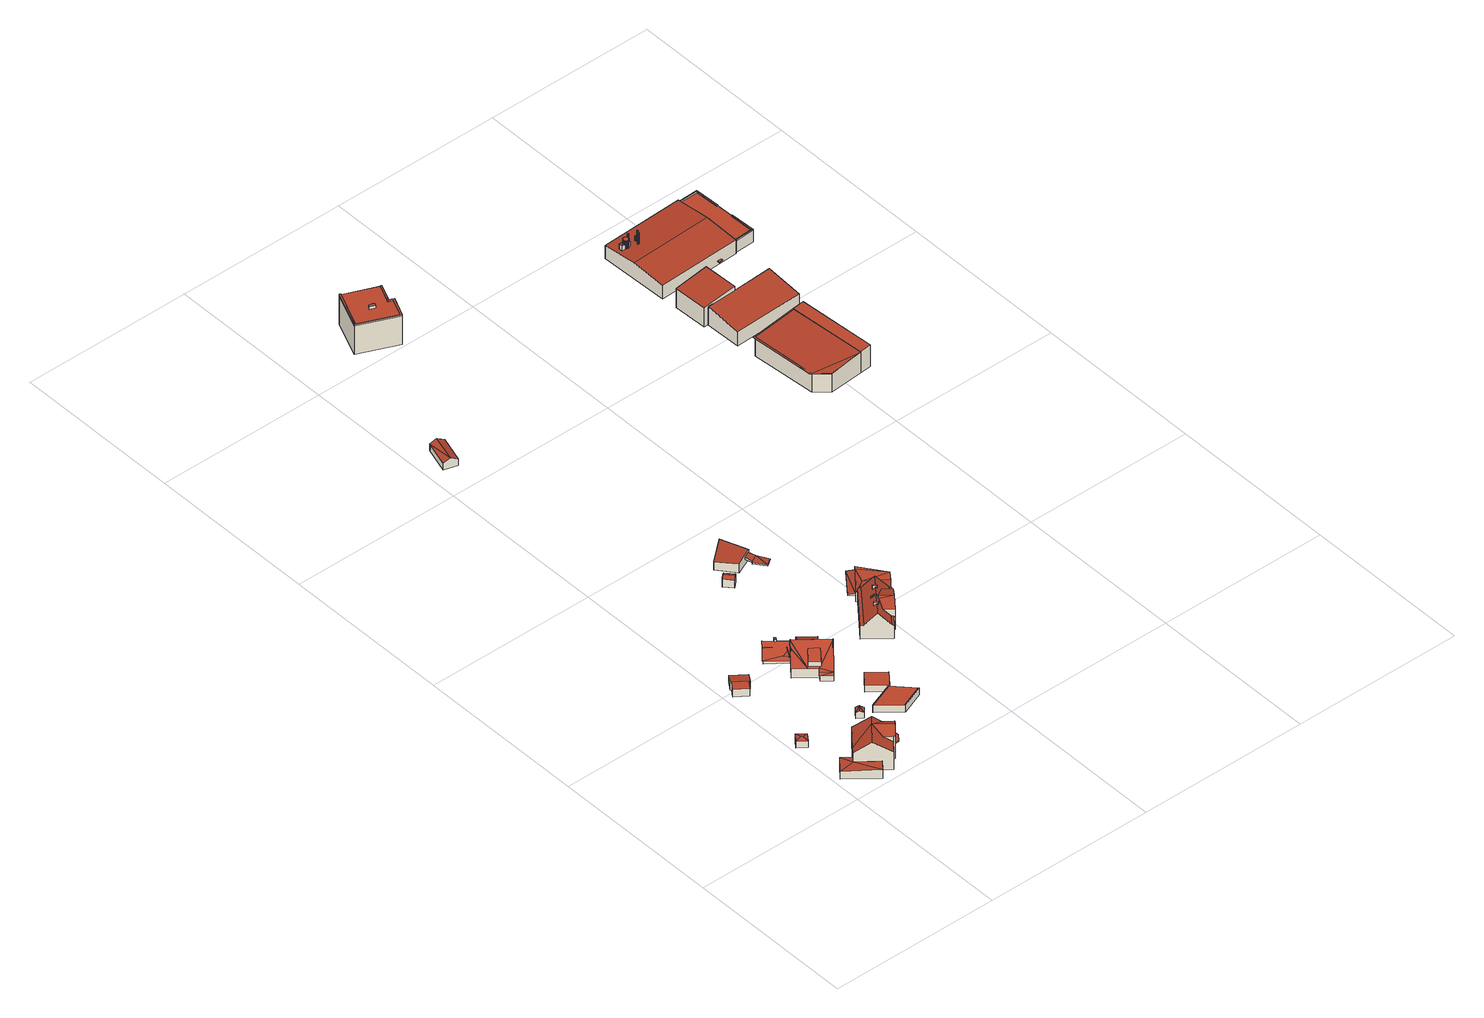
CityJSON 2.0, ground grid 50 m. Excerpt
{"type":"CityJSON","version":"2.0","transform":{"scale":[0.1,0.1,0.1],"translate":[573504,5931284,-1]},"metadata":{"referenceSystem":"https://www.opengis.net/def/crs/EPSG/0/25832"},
"CityObjects":{
"building1":{"type":"Building","attributes":{"Grundfläche 2D":"38.459727","Grundhöhe NN":"0.808"},"geometry":[{"type":"Solid","lod":"3","boundaries":[[[[0,1,2]],[[0,2,3]],[[0,3,4]],[[0,4,5]],[[6,7,2,1]],[[7,8,3,2]],[[8,9,4,3]],[[9,10,5,4]],[[10,11,0,5]],[[11,6,1,0]],[[11,10,9,8,7,6]]]],"semantics":{"surfaces":[{"type":"RoofSurface"},{"type":"WallSurface"},{"type":"GroundSurface"}],"values":[[0,0,0,0,1,1,1,1,1,1,2]]}}]},
"building2":{"type":"Building","attributes":{"Grundfläche 2D":"7.976949","Grundhöhe NN":"0.757"},"geometry":[{"type":"Solid","lod":"3","boundaries":[[[[12,13,14]],[[12,15,16,13]],[[15,12,14,17]],[[15,17,16]],[[18,19,14,13]],[[19,20,17,14]],[[20,21,16,17]],[[21,18,13,16]],[[21,20,19,18]]]],"semantics":{"surfaces":[{"type":"RoofSurface"},{"type":"WallSurface"},{"type":"GroundSurface"}],"values":[[0,0,0,0,1,1,1,1,2]]}}]},
"building3":{"type":"Building","attributes":{"Grundfläche 2D":"105.421500","Grundhöhe NN":"0.800"},"children":["building3-1"],"geometry":[{"type":"Solid","lod":"3","boundaries":[[[[22,23,24,25]],[[26,27,28,29]],[[26,30,31,32,27]],[[33,34,35,32,36,37]],[[34,38,39,35]],[[40,27,35,39]],[[41,42,28,27,40]],[[27,32,35]],[[43,44,45,46]],[[31,36,32]],[[30,26,29,11,47]],[[31,30,47,48]],[[36,31,48,49,37]],[[38,34,33,37,49,50]],[[23,22,46,45,51,52,42,41,40,39,38,50,53]],[[29,28,42,52,11]],[[24,23,53,54]],[[25,24,54,55]],[[25,43,46,22]],[[55,43,25]],[[44,43,55,56]],[[56,51,45,44]],[[11,52,51,56,55,54,53,50,49,48,47]]]],"semantics":{"surfaces":[{"type":"RoofSurface"},{"type":"WallSurface"},{"type":"GroundSurface"}],"values":[[0,0,0,0,0,0,0,0,0,1,1,1,1,1,1,1,1,1,1,1,1,1,2]]}}]},
"building3-1":{"type":"BuildingInstallation","parents":["building3"],"geometry":[{"type":"MultiSurface","lod":"3","boundaries":[[[57,58,59,60]],[[57,61,62,58]],[[59,58,62,63]],[[57,60,64,61]],[[60,59,63,64]],[[62,61,64,63]]],"semantics":{"surfaces":[{"type":"RoofSurface"},{"type":"WallSurface"},{"type":"OuterCeilingSurface"}],"values":[0,1,1,1,1,2]}}]},
"building4":{"type":"Building","attributes":{"Grundfläche 2D":"25.654044","Grundhöhe NN":"0.746"},"geometry":[{"type":"Solid","lod":"3","boundaries":[[[[65,66,67,68,69,70]],[[71,72,66,65]],[[70,69,73,74]],[[66,75,76,67,66,65,70,74,77,65]],[[68,67,76,78]],[[69,68,78,73]],[[71,65,77,79]],[[72,71,79,80]],[[66,72,80,75]],[[75,80,79,77,74,73,78,76]]]],"semantics":{"surfaces":[{"type":"RoofSurface"},{"type":"WallSurface"},{"type":"GroundSurface"}],"values":[[0,0,1,1,1,1,1,1,1,2]]}}]},
"building5":{"type":"Building","attributes":{"Grundfläche 2D":"4.195283","Grundhöhe NN":"0.835"},"geometry":[{"type":"Solid","lod":"3","boundaries":[[[[81,82,83]],[[84,83,85]],[[86,83,84]],[[81,83,86]],[[85,83,82,87,88]],[[84,85,88,89]],[[81,86,84,89,90]],[[82,81,90,87]],[[88,87,90,89]]]],"semantics":{"surfaces":[{"type":"RoofSurface"},{"type":"WallSurface"},{"type":"GroundSurface"}],"values":[[0,0,0,0,1,1,1,1,2]]}}]},
"building6":{"type":"Building","attributes":{"Grundfläche 2D":"53.537480","Grundhöhe NN":"0.951"},"children":["building6-1"],"geometry":[{"type":"Solid","lod":"3","boundaries":[[[[91,92,93,94,95,96]],[[97,98,93,92]],[[98,99,94,93]],[[100,97,92,91]],[[99,101,95,94]],[[101,102,96,95]],[[102,100,91,96]],[[97,100,102,101,99,98]]]],"semantics":{"surfaces":[{"type":"RoofSurface"},{"type":"WallSurface"},{"type":"GroundSurface"}],"values":[[0,1,1,1,1,1,1,2]]}}]},
"building6-1":{"type":"BuildingInstallation","parents":["building6"],"geometry":[{"type":"MultiSurface","lod":"3","boundaries":[[[103,104,105]],[[96,104,103]],[[96,103,106]],[[107,106,108]],[[95,106,107]],[[96,106,95]],[[105,104,91,92]],[[105,92,103]],[[108,106,93]],[[107,108,93,94]],[[107,94,95]],[[96,91,104]]],"semantics":{"surfaces":[{"type":"RoofSurface"},{"type":"WallSurface"}],"values":[0,0,0,0,0,0,1,1,1,1,1,1]}}]},
"building7":{"type":"Building","attributes":{"Grundfläche 2D":"131.822564","Grundhöhe NN":"0.813"},"children":["building7-1"],"geometry":[{"type":"Solid","lod":"3","boundaries":[[[[109,110,111]],[[112,113,110,109,114,115]],[[116,117,118,119,120,121,122,123,124,125,126,127,128,129,130,131,132,133]],[[134,125,124,123,122,135,136]],[[137,138,139]],[[126,138,137,140]],[[141,128,127,126,140,137,139,119,118,117]],[[138,142,143,139]],[[144,139,143]],[[145,146,147,148,114,109,149,109,111,150,151,122,121,120,119,152,153,154]],[[155,156,157,158,159,160,161,162,145,154]],[[122,151,150,159,158,163]],[[155,164,156]],[[165,166,167,168,169,158,157,156,170,171]],[[158,169,168,167,166,172,173,174,175]],[[173,176,174]],[[177,178,179,132,131]],[[134,136,135,180,181,182,125]],[[158,175,163]],[[159,150,111,110,113,112,161,160]],[[148,115,114]],[[146,145,162,161,112,115,148,147]],[[179,141,117,116,133,132]],[[130,177,131]],[[130,129,128,141,179,178,177]],[[183,184,185,186,187,163,175,188]],[[189,190,191,192,193,136,123,121,149,151,187,186,194]],[[195,196,197,198,124,134,193,192,199]],[[200,140,127,197,196,201]],[[139,202,200,201,203]],[[118,137,139,203,204]],[[205,206,207,208,120,209,118,204]],[[210,211,212,207,206,213]],[[214,215,210,213,216]],[[217,218,157,214,216,219]],[[184,183,220,167,217,219,221]],[[195,199,192,191,190,189,194,186,185,184,221,219,216,213,206,205,204,203,201,196]],[[180,135,136,193,134,125,182,181]],[[124,198,197,127,140,126,125]],[[124,125,134]],[[138,126,140,200,202,144,143,142]],[[144,202,139]],[[137,118,209,119,139]],[[120,119,209]],[[152,119,120,208,207,212,211,210,146,154,153]],[[155,154,146,210,215,214]],[[164,155,214]],[[156,164,214]],[[218,217,167,166,165,171,170,156,157]],[[157,156,214]],[[167,220,183,188,173,172,166]],[[188,176,173]],[[174,188,175]],[[174,176,188]],[[187,151,122,163]],[[121,122,151,149]],[[122,121,123]],[[122,123,136,135]]]],"semantics":{"surfaces":[{"type":"RoofSurface"},{"type":"WallSurface"},{"type":"GroundSurface"}],"values":[[0,0,0,0,0,0,0,0,0,0,0,0,0,0,0,0,0,0,1,1,1,1,1,1,1,1,1,1,1,1,1,1,1,1,1,1,2,0,0,0,0,0,0,0,0,0,0,0,0,0,0,0,0,0,0,0,0,0]]}}]},
"building7-1":{"type":"BuildingInstallation","parents":["building7"],"geometry":[{"type":"MultiSurface","lod":"3","boundaries":[[[222,223,224,225,226]],[[224,223,227,228]],[[226,225,224,228,168,229]],[[229,230,222,226]],[[223,222,230,169,227]]],"semantics":{"surfaces":[{"type":"RoofSurface"},{"type":"WallSurface"}],"values":[0,1,1,1,1]}}]},
"building8":{"type":"Building","attributes":{"Grundfläche 2D":"30.230891","Grundhöhe NN":"0.951"},"geometry":[{"type":"Solid","lod":"3","boundaries":[[[[231,232,233,234]],[[235,236,234,233]],[[236,237,231,234]],[[237,238,232,231]],[[238,235,233,232]],[[238,237,236,235]]]],"semantics":{"surfaces":[{"type":"RoofSurface"},{"type":"WallSurface"},{"type":"GroundSurface"}],"values":[[0,1,1,1,1,2]]}}]},
"building9":{"type":"Building","attributes":{"Grundfläche 2D":"31.895273","Grundhöhe NN":"5.452"},"geometry":[{"type":"Solid","lod":"3","boundaries":[[[[239,240,241,242]],[[240,239,243]],[[240,243,244]],[[242,241,245,246]],[[243,239,242,246,247]],[[244,243,247,248]],[[245,241,240,244,248]],[[246,245,248,247]]]],"semantics":{"surfaces":[{"type":"RoofSurface"},{"type":"WallSurface"},{"type":"GroundSurface"}],"values":[[0,0,0,1,1,1,1,2]]}}]},
"building10":{"type":"Building","attributes":{"Grundfläche 2D":"7.097818","Grundhöhe NN":"-0.158"},"geometry":[{"type":"Solid","lod":"3","boundaries":[[[[249,250,251,252]],[[253,249,252,254]],[[254,252,251,255,256]],[[253,254,256,257]],[[250,249,253,257,258]],[[251,250,258,255]],[[256,255,258,257]]]],"semantics":{"surfaces":[{"type":"RoofSurface"},{"type":"WallSurface"},{"type":"GroundSurface"}],"values":[[0,0,1,1,1,1,2]]}}]},
"building11":{"type":"Building","attributes":{"Grundfläche 2D":"119.289245","Grundhöhe NN":"0.787"},"children":["building11-1","building11-2","building11-3"],"geometry":[{"type":"Solid","lod":"3","boundaries":[[[[259,260,261,262,263,264,265,266,267]],[[260,268,261]],[[269,270,271,272,273,274,275,261,268]],[[276,272,271,270,269,268,277,278,279,280,281,282]],[[267,266,265,264,283,284,285,286,287,288,277,268,260,259]],[[289,290,291,292]],[[280,279,278,277,288,287,286,291,290]],[[293,281,294,295]],[[293,282,281]],[[284,296,285]],[[296,297,298,285]],[[262,299,296,284,283,264,263]],[[276,282,293,295,300,275,274,273,272]],[[300,299,262,261,275]],[[294,281,280,290,289,301,302]],[[295,294,302,303]],[[300,295,303,304]],[[299,300,304,305]],[[296,299,305,306]],[[297,296,306,307]],[[308,292,291,286,285,298,297,307,309]],[[289,292,308,301]],[[303,302,301,308,309,307,306,305,304]]]],"semantics":{"surfaces":[{"type":"RoofSurface"},{"type":"WallSurface"},{"type":"GroundSurface"}],"values":[[0,0,0,0,0,0,0,0,0,0,0,1,1,1,1,1,1,1,1,1,1,1,2]]}}]},
"building11-1":{"type":"BuildingInstallation","parents":["building11"],"geometry":[{"type":"MultiSurface","lod":"3","boundaries":[[[310,311,312,313,314]],[[315,316,313,312]],[[317,318,311,310]],[[311,318,288,315,312]],[[317,310,314,313,316,287]]],"semantics":{"surfaces":[{"type":"RoofSurface"},{"type":"WallSurface"}],"values":[0,1,1,1,1]}}]},
"building11-2":{"type":"BuildingInstallation","parents":["building11"],"geometry":[{"type":"MultiSurface","lod":"3","boundaries":[[[319,320,321,322]],[[323,324,319,322]],[[279,325,320,319,324]],[[325,326,321,320]],[[278,323,322,321,326]]],"semantics":{"surfaces":[{"type":"RoofSurface"},{"type":"WallSurface"}],"values":[0,1,1,1,1]}}]},
"building11-3":{"type":"BuildingInstallation","parents":["building11"],"geometry":[{"type":"MultiSurface","lod":"3","boundaries":[[[327,328,329,330]],[[330,329,331,332]],[[327,330,332,333]],[[328,327,333,334]],[[329,328,334,331]]],"semantics":{"surfaces":[{"type":"RoofSurface"},{"type":"WallSurface"}],"values":[0,1,1,1,1]}}]},
"building12":{"type":"Building","attributes":{"Grundfläche 2D":"52.008528","Grundhöhe NN":"0.132"},"children":["building12-1"],"geometry":[{"type":"Solid","lod":"3","boundaries":[[[[335,336,337,338,339]],[[336,335,339,340,341]],[[337,336,341,342]],[[338,337,342,343]],[[339,338,343,340]],[[341,340,343,342]]]],"semantics":{"surfaces":[{"type":"RoofSurface"},{"type":"WallSurface"},{"type":"GroundSurface"}],"values":[[0,1,1,1,1,2]]}}]},
"building12-1":{"type":"BuildingInstallation","parents":["building12"],"geometry":[{"type":"MultiSurface","lod":"3","boundaries":[[[344,345,346,347]],[[348,345,344,349]],[[345,348,350]],[[351,352,347,346]],[[352,353,344,347]],[[353,354,349,344]],[[354,355,348,349]],[[355,356,350,348]],[[357,351,346,345]],[[356,357,345,350]],[[352,351,357,356,355,354,353]]],"semantics":{"surfaces":[{"type":"RoofSurface"},{"type":"WallSurface"},{"type":"OuterCeilingSurface"}],"values":[0,0,0,1,1,1,1,1,1,1,2]}}]},
"building13":{"type":"Building","attributes":{"Grundfläche 2D":"73.142560","Grundhöhe NN":"0.703"},"children":["building13-1"],"geometry":[{"type":"Solid","lod":"3","boundaries":[[[[358,359,360,361]],[[362,363,364]],[[359,363,362]],[[365,363,359]],[[359,362,366]],[[359,366,360]],[[359,358,365]],[[365,358,361,367,368]],[[363,365,368,369]],[[364,363,369,370]],[[371,366,362,364,370,372,373]],[[361,360,374,367]],[[366,371,373,372,374,360]],[[372,370,369,368,367,374]]]],"semantics":{"surfaces":[{"type":"RoofSurface"},{"type":"WallSurface"},{"type":"GroundSurface"}],"values":[[0,0,0,0,0,0,1,1,1,1,1,1,1,2]]}}]},
"building13-1":{"type":"BuildingInstallation","parents":["building13"],"geometry":[{"type":"MultiSurface","lod":"3","boundaries":[[[371,375,376]],[[371,376,377]],[[378,379,376,375]],[[379,380,377,376]],[[380,373,371,377]],[[373,378,375,371]],[[373,380,379,378]]],"semantics":{"surfaces":[{"type":"RoofSurface"},{"type":"WallSurface"},{"type":"OuterCeilingSurface"}],"values":[0,0,1,1,1,1,2]}}]},
"building14":{"type":"Building","attributes":{"Grundfläche 2D":"142.587975","Grundhöhe NN":"5.473"},"children":["building14-1"],"geometry":[{"type":"Solid","lod":"3","boundaries":[[[[381,382,383,384,385,386,387,388,389,390,391,392,393,394,395]],[[396,397,398,399,400,401,402,403,404,405,406]],[[407,398,397,387,386,385]],[[406,389,388,387,397,396]],[[406,405,390,389]],[[391,390,405,404]],[[404,403,392,391]],[[392,403,402,393]],[[402,401,408,395,394,393]],[[409,381,395,408]],[[409,410,382,381]],[[410,411,383,382]],[[411,412,384,383]],[[412,407,385,384]],[[398,407,413,414]],[[399,398,414,415]],[[400,399,415,416]],[[401,400,416,417]],[[409,408,418,419]],[[408,401,417,418]],[[410,409,419,420]],[[411,410,420,421]],[[412,411,421,422]],[[407,412,422,413]],[[417,416,415,414,413,422,421,420,419,418]]]],"semantics":{"surfaces":[{"type":"RoofSurface"},{"type":"WallSurface"},{"type":"GroundSurface"}],"values":[[0,0,1,1,1,1,1,1,1,1,1,1,1,1,1,1,1,1,1,1,1,1,1,1,2]]}}]},
"building14-1":{"type":"BuildingInstallation","parents":["building14"],"geometry":[{"type":"MultiSurface","lod":"3","boundaries":[[[423,424,425,426,427,428,429]],[[427,426,430,431]],[[432,429,428,427,431,433]],[[423,429,432,434]],[[424,423,434,435]],[[425,424,435,436]],[[426,425,436,430]]],"semantics":{"surfaces":[{"type":"RoofSurface"},{"type":"WallSurface"}],"values":[0,1,1,1,1,1,1]}}]},
"building15":{"type":"Building","attributes":{"Grundfläche 2D":"301.840374","Grundhöhe NN":"1.958"},"geometry":[{"type":"Solid","lod":"3","boundaries":[[[[437,438,439,440,441,442,443]],[[441,444,437,443,442]],[[445,437,443,446,447,448]],[[438,437,445,449]],[[450,438,449,451]],[[442,452,450,451,453]],[[446,442,453,447]],[[451,449,445,448,447,453]],[[450,452,442,441,440,439,438]],[[444,441,442,446,437]],[[446,443,437]]]],"semantics":{"surfaces":[{"type":"RoofSurface"},{"type":"WallSurface"},{"type":"GroundSurface"}],"values":[[0,0,1,1,1,1,1,2,0,0,0]]}}]},
"building16":{"type":"Building","attributes":{"Grundfläche 2D":"102.818478","Grundhöhe NN":"2.067"},"children":["building16-1"],"geometry":[{"type":"Solid","lod":"3","boundaries":[[[[454,455,456,457]],[[457,456,458,459]],[[454,457,459,460]],[[455,454,460,461]],[[456,455,461,458]],[[461,460,459,458]]]],"semantics":{"surfaces":[{"type":"RoofSurface"},{"type":"WallSurface"},{"type":"GroundSurface"}],"values":[[0,1,1,1,1,2]]}}]},
"building16-1":{"type":"BuildingInstallation","parents":["building16"],"geometry":[{"type":"MultiSurface","lod":"3","boundaries":[[[462,463,464,465]],[[466,467,465,464]],[[467,468,462,465]],[[468,469,463,462]],[[469,466,464,463]],[[469,468,467,466]]],"semantics":{"surfaces":[{"type":"RoofSurface"},{"type":"WallSurface"},{"type":"OuterCeilingSurface"}],"values":[0,1,1,1,1,2]}}]},
"building17":{"type":"Building","attributes":{"Grundfläche 2D":"218.173323","Grundhöhe NN":"1.988"},"geometry":[{"type":"Solid","lod":"3","boundaries":[[[[470,471,472,473,474]],[[472,475,476,477,474,473]],[[477,478,470,474]],[[478,479,471,470]],[[479,475,472,471]],[[475,479,478,477,476]]]],"semantics":{"surfaces":[{"type":"RoofSurface"},{"type":"WallSurface"},{"type":"GroundSurface"}],"values":[[0,1,1,1,1,2]]}}]},
"building18":{"type":"Building","attributes":{"Grundfläche 2D":"80.141563","Grundhöhe NN":"1.908"},"geometry":[{"type":"Solid","lod":"3","boundaries":[[[[480,481,439,482,437]],[[482,439,483,484,485,437]],[[485,486,480,437]],[[486,487,481,480]],[[487,483,439,481]],[[485,484,483,487,486]]]],"semantics":{"surfaces":[{"type":"RoofSurface"},{"type":"WallSurface"},{"type":"GroundSurface"}],"values":[[0,1,1,1,1,2]]}}]},
"building19":{"type":"Building","attributes":{"Grundfläche 2D":"626.326829","Grundhöhe NN":"1.885"},"children":["building19-1","building19-2","building19-3","building19-4","building19-5","building19-6","building19-7","building19-8","building19-9"],"geometry":[{"type":"Solid","lod":"3","boundaries":[[[[488,489,490,491,492,493]],[[490,494,495,496,491]],[[497,498,499,500,501,502,503,504,505]],[[503,502,501,500,506,507,495,494,490,489,488,508,509]],[[496,495,507,510]],[[492,491,496,510,511]],[[492,511,508,488,493]],[[504,503,509,512]],[[513,497,505,504,512,514]],[[498,497,513,515]],[[499,498,515,516]],[[500,499,516,506]],[[507,506,516,515,513,514,512,509,508,511,510]]]],"semantics":{"surfaces":[{"type":"RoofSurface"},{"type":"WallSurface"},{"type":"GroundSurface"}],"values":[[0,0,0,1,1,1,1,1,1,1,1,1,2]]}}]},
"building19-1":{"type":"BuildingInstallation","parents":["building19"],"geometry":[{"type":"MultiSurface","lod":"3","boundaries":[[[517,518,519,520,521,522,523,524,525,526,527,528,529,530,531,532,533,534]],[[535,536,518,517]],[[536,537,519,518]],[[537,538,520,519]],[[538,539,521,520]],[[539,540,522,521]],[[540,541,523,522]],[[541,542,524,523]],[[542,543,525,524]],[[543,544,526,525]],[[544,545,527,526]],[[545,546,528,527]],[[546,547,529,528]],[[547,548,530,529]],[[548,549,531,530]],[[549,550,532,531]],[[550,551,533,532]],[[551,552,534,533]],[[552,535,517,534]]],"semantics":{"surfaces":[{"type":"RoofSurface"},{"type":"WallSurface"}],"values":[0,1,1,1,1,1,1,1,1,1,1,1,1,1,1,1,1,1,1]}}]},
"building19-2":{"type":"BuildingInstallation","parents":["building19"],"geometry":[{"type":"MultiSurface","lod":"3","boundaries":[[[553,554,555,556,557,558,559,560,561,562,563,564,565,566,567,568,569,570,571,572,573,574,575,576,577,578,579,580,581,582,583,584,585,586,587,588,589,590,591,592,593,594,595,596]],[[560,559,597,598]],[[561,560,598,599]],[[600,601,558,557]],[[602,597,559,558,601]],[[562,561,599,603]],[[563,562,603,604]],[[564,563,604,605]],[[565,564,605,606]],[[566,565,606,607]],[[567,566,607,608]],[[568,567,608,609]],[[569,568,609,610]],[[570,569,610,611]],[[612,571,570,611,613]],[[612,614,572,571]],[[614,615,573,572]],[[615,616,574,573]],[[616,617,575,574]],[[617,618,576,575]],[[618,619,577,576]],[[619,620,578,577]],[[620,621,579,578]],[[621,622,580,579]],[[581,580,622,623,624]],[[624,625,581]],[[582,581,625,626]],[[583,582,626,627]],[[584,583,627,628]],[[585,584,628,629]],[[586,585,629,630]],[[587,586,630,631]],[[588,587,631,632]],[[589,588,632,633]],[[590,589,633,634]],[[591,590,634,635]],[[592,591,635,636]],[[637,593,592,636,638]],[[637,639,594,593]],[[639,640,595,594]],[[640,641,596,595]],[[641,642,553,596]],[[642,643,554,553]],[[643,644,555,554]],[[644,645,556,555]],[[645,600,557,556]]],"semantics":{"surfaces":[{"type":"RoofSurface"},{"type":"WallSurface"}],"values":[0,1,1,1,1,1,1,1,1,1,1,1,1,1,1,1,1,1,1,1,1,1,1,1,1,1,1,1,1,1,1,1,1,1,1,1,1,1,1,1,1,1,1,1,1,1]}}]},
"building19-3":{"type":"BuildingInstallation","parents":["building19"],"geometry":[{"type":"MultiSurface","lod":"3","boundaries":[[[646,647,648,649,650,651,652,653]],[[648,647,654,655]],[[647,646,656,654]],[[649,648,655,657]],[[650,649,657,658]],[[651,650,658,659]],[[652,651,659,660]],[[653,652,660,661]],[[646,653,661,656]]],"semantics":{"surfaces":[{"type":"RoofSurface"},{"type":"WallSurface"}],"values":[0,1,1,1,1,1,1,1,1]}}]},
"building19-4":{"type":"BuildingInstallation","parents":["building19"],"geometry":[{"type":"MultiSurface","lod":"3","boundaries":[[[662,663,664,665,666,667,668,669,670,671,672,673,674,675,676,677,678,679,680]],[[662,680,681,682]],[[663,662,682,683]],[[664,663,683,684]],[[665,664,684,685]],[[666,665,685,686]],[[667,666,686,687]],[[668,667,687,688]],[[669,668,688,689]],[[670,669,689,690]],[[671,670,690,691]],[[672,671,691,692]],[[673,672,692,693]],[[674,673,693,694]],[[675,674,694,695]],[[676,675,695,696]],[[677,676,696,697]],[[678,677,697,698]],[[679,678,698,699]],[[680,679,699,681]]],"semantics":{"surfaces":[{"type":"RoofSurface"},{"type":"WallSurface"}],"values":[0,1,1,1,1,1,1,1,1,1,1,1,1,1,1,1,1,1,1,1]}}]},
"building19-5":{"type":"BuildingInstallation","parents":["building19"],"geometry":[{"type":"MultiSurface","lod":"3","boundaries":[[[635,634,633,632,631,630,629,628,627,626,625,624,700,701,636]],[[611,610,609,608,607,606,605,604,603,599,598,597,702,703,704,705]],[[706,707,701,700]],[[707,638,636,701]],[[602,708,709,703,702,597]],[[709,710,704,703]],[[710,711,613,611,705,704]],[[623,706,700,624]]],"semantics":{"surfaces":[{"type":"RoofSurface"},{"type":"WallSurface"}],"values":[0,0,1,1,1,1,1,1]}}]},
"building19-6":{"type":"BuildingInstallation","parents":["building19"],"geometry":[{"type":"MultiSurface","lod":"3","boundaries":[[[712,713,714,715,716,717,718,719,720,721,722]],[[716,715,723,724]],[[715,714,725,723]],[[717,716,724,726]],[[718,717,726,727]],[[719,718,727,728]],[[720,719,728,729]],[[721,720,729,730]],[[722,721,730,731]],[[712,722,731,732]],[[713,712,732,733]],[[714,713,733,725]]],"semantics":{"surfaces":[{"type":"RoofSurface"},{"type":"WallSurface"}],"values":[0,1,1,1,1,1,1,1,1,1,1,1]}}]},
"building19-7":{"type":"BuildingInstallation","parents":["building19"],"geometry":[{"type":"MultiSurface","lod":"3","boundaries":[[[734,735,736,737,738,739]],[[501,737,736,500]],[[501,740,738,737]],[[739,738,740,741]],[[741,498,734,739]],[[498,499,735,734]],[[499,500,736,735]]],"semantics":{"surfaces":[{"type":"RoofSurface"},{"type":"WallSurface"}],"values":[0,1,1,1,1,1,1]}}]},
"building19-8":{"type":"BuildingInstallation","parents":["building19"],"geometry":[{"type":"MultiSurface","lod":"3","boundaries":[[[742,743,744,745,746,747]],[[503,504,747,746]],[[504,505,742,747]],[[505,748,743,742]],[[744,743,748,749]],[[749,502,745,744]],[[502,503,746,745]]],"semantics":{"surfaces":[{"type":"RoofSurface"},{"type":"WallSurface"}],"values":[0,1,1,1,1,1,1]}}]},
"building19-9":{"type":"BuildingInstallation","parents":["building19"],"geometry":[{"type":"MultiSurface","lod":"3","boundaries":[[[750,751,752,753]],[[750,753,754,755]],[[752,751,756,757]],[[751,750,755,756]],[[756,755,754,757]]],"semantics":{"surfaces":[{"type":"RoofSurface"},{"type":"WallSurface"},{"type":"OuterCeilingSurface"}],"values":[0,1,1,1,2]}}]}
},
"vertices":[
[57,79,46],[69,94,45],[44,114,45],[12,76,43],[92,10,46],[112,34,46],[69,94,18],[44,114,18],[12,76,18],[92,10,18],[112,34,18],[57,79,18],
[25,237,43],[23,256,39],[6,235,39],[28,234,43],[46,237,39],[30,216,39],[23,256,18],[6,235,18],[30,216,18],[46,237,18],
[144,134,62],[173,111,62],[178,117,62],[150,141,62],[93,49,107],[138,103,107],[69,94,74],[57,79,74],[134,17,74],[159,48,74],[140,64,90],[169,52,95],[182,67,106],[139,102,106],[159,48,90],[164,45,90],[200,89,90],[175,109,90],[156,124,107],[126,148,81],[118,155,74],[150,141,43],[132,155,43],[126,148,43],[144,134,43],[134,17,18],[159,48,18],[164,45,18],[200,89,18],[126,148,18],[118,155,18],[173,111,18],[178,117,18],[150,141,18],[132,155,18],
[195,82,60],[169,52,60],[181,52,60],[196,71,60],[195,82,58],[169,52,58],[181,52,58],[196,71,58],
[32,501,43],[65,477,43],[68,475,43],[85,499,38],[46,529,38],[28,503,43],[16,479,42],[50,455,42],[46,529,17],[28,503,17],[65,477,17],[68,475,17],[32,501,17],[85,499,17],[16,479,17],[50,455,17],
[206,208,36],[218,223,36],[209,230,42],[189,221,36],[201,237,36],[197,215,42],[218,223,18],[201,237,18],[189,221,18],[206,208,18],
[234,209,43],[234,208,43],[295,158,43],[295,157,43],[361,183,44],[309,238,44],[234,208,20],[295,158,20],[295,157,20],[234,209,20],[361,183,20],[309,238,20],
[309,236,44],[234,209,44],[234,208,44],[359,184,44],[295,157,44],[295,158,44],
[219,472,90],[232,492,77],[217,474,90],[238,500,72],[234,494,76],[258,441,89],[279,466,72],[237,407,78],[226,392,59],[276,406,102],[278,406,104],[277,407,104],[197,472,104],[196,473,104],[196,470,102],[197,417,61],[197,407,53],[218,390,53],[222,391,56],[223,391,57],[203,407,57],[200,410,57],[219,434,88],[244,415,89],[238,407,78],[195,418,61],[188,463,92],[188,461,90],[241,362,47],[213,384,46],[241,362,46],[220,388,53],[224,390,57],[209,379,40],[211,378,40],[237,357,40],[246,493,57],[247,492,57],[275,469,57],[279,466,57],[198,472,102],[225,484,77],[199,474,101],[310,445,54],[281,469,54],[251,494,54],[251,497,51],[250,513,39],[247,511,42],[210,491,81],[232,492,66],[234,494,63],[238,500,57],[243,496,57],[204,483,91],[258,506,39],[182,561,45],[158,534,81],[160,532,81],[181,515,81],[185,512,81],[187,565,39],[186,566,39],[151,525,70],[136,507,47],[196,473,58],[204,483,71],[188,463,47],[200,410,72],[223,391,72],[224,390,72],[169,440,61],[164,434,53],[166,433,53],[153,523,70],[153,523,18],[204,483,18],[206,482,18],[206,482,91],[198,487,71],[198,472,18],[197,472,18],[196,470,18],[170,439,18],[170,439,61],[199,474,18],[197,417,18],[224,394,18],[224,394,60],[209,407,60],[195,418,18],[215,383,46],[215,383,18],[217,381,46],[241,362,18],[276,406,18],[278,409,18],[306,443,18],[306,443,57],[278,409,102],[276,406,103],[246,492,58],[274,469,58],[281,464,58],[246,492,18],[248,510,42],[246,496,54],[248,510,18],[183,560,45],[190,555,44],[183,560,18],[153,524,70],[153,524,18],
[184,511,86],[189,518,86],[185,521,86],[181,515,86],[180,514,86],[189,518,73],[185,521,73],[180,514,80],[184,511,80],
[300,317,41],[269,279,41],[316,241,41],[347,279,41],[316,241,20],[347,279,20],[300,317,20],[269,279,20],
[45,1612,96],[23,1535,96],[42,1529,86],[65,1606,86],[27,1617,86],[3,1540,86],[42,1529,65],[65,1606,65],[27,1617,65],[3,1540,65],
[302,798,38],[311,806,33],[291,828,33],[282,821,38],[294,790,33],[273,814,33],[291,828,8],[273,814,8],[294,790,8],[311,806,8],
[483,471,91],[472,464,95],[504,439,95],[526,467,84],[519,473,84],[503,486,84],[495,480,87],[494,480,88],[488,475,90],[469,456,93],[466,449,91],[461,438,87],[461,437,87],[457,428,84],[472,415,84],[474,414,84],[480,408,84],[460,425,80],[470,467,99],[451,443,99],[449,440,99],[425,410,99],[451,388,63],[472,415,63],[506,484,80],[519,473,63],[539,499,63],[512,521,99],[489,491,99],[487,488,99],[392,436,60],[398,431,63],[486,542,63],[480,547,60],[474,414,62],[456,384,60],[478,411,60],[524,469,60],[545,495,60],[543,496,61],[526,467,60],[480,408,60],[392,436,18],[456,384,18],[478,411,18],[480,408,18],[526,467,18],[524,469,18],[545,495,18],[480,547,18],[543,496,18],
[483,496,102],[481,493,102],[490,486,102],[492,489,102],[489,491,102],[490,486,95],[492,489,95],[483,496,91],[481,493,91],
[443,445,102],[451,438,102],[454,440,102],[445,448,102],[445,448,91],[443,445,91],[451,438,95],[454,440,95],
[464,480,87],[460,475,87],[466,470,95],[470,475,95],[466,470,94],[470,475,94],[464,480,86],[460,475,86],
[366,837,41],[388,847,41],[363,928,37],[297,873,37],[336,822,41],[336,822,11],[388,847,11],[363,928,11],[297,873,11],
[373,816,34],[392,826,34],[384,845,37],[366,837,37],[392,781,32],[369,812,34],[413,795,31],[384,845,29],[366,837,29],[373,816,29],[369,812,29],[392,781,29],[413,795,29],[392,826,29],
[570,528,50],[516,571,47],[480,547,46],[543,496,50],[533,618,46],[589,553,46],[539,625,46],[570,528,46],[476,550,46],[543,496,17],[570,528,17],[589,553,17],[539,625,17],[476,550,44],[476,550,17],[476,550,37],[480,547,17],
[533,618,44],[516,632,39],[461,563,39],[533,618,37],[516,632,37],[461,563,37],
[122,2008,160],[236,1959,160],[262,2018,160],[248,2024,160],[270,2075,160],[269,2075,160],[267,2076,160],[244,2025,160],[242,2021,160],[256,2015,160],[234,1964,160],[127,2010,160],[174,2117,160],[171,2118,160],[170,2118,160],[244,2025,157],[267,2076,157],[269,2075,157],[269,2077,157],[172,2119,157],[171,2118,157],[174,2117,157],[127,2010,157],[234,1964,157],[256,2015,157],[242,2021,157],[270,2075,157],[170,2118,157],[122,2008,157],[236,1959,157],[262,2018,157],[248,2024,157],[270,2075,65],[269,2075,65],[269,2077,65],[172,2119,65],[171,2118,65],[170,2118,65],[122,2008,65],[236,1959,65],[262,2018,65],[248,2024,65],
[204,2035,165],[204,2033,165],[195,2037,165],[191,2030,165],[206,2024,165],[209,2031,165],[209,2032,165],[191,2030,157],[206,2024,157],[209,2032,157],[209,2031,157],[204,2035,157],[204,2033,157],[195,2037,157],
[1036,1173,97],[1017,1400,98],[1017,1403,98],[878,1392,91],[893,1199,91],[898,1198,91],[1035,1173,97],[934,1164,91],[1036,1173,30],[936,1165,91],[936,1165,30],[1035,1173,30],[1017,1400,30],[883,1390,91],[883,1390,30],[897,1205,91],[898,1198,30],
[860,1552,93],[962,1556,102],[957,1657,102],[856,1652,93],[957,1657,31],[856,1652,31],[860,1552,31],[962,1556,31],
[971,1574,55],[970,1598,55],[960,1597,55],[961,1574,55],[960,1597,53],[961,1574,53],[971,1574,53],[970,1598,53],
[876,1446,75],[1082,1455,75],[1078,1561,90],[962,1556,89],[872,1552,90],[1078,1561,30],[962,1556,30],[872,1552,30],[876,1446,30],[1082,1455,30],
[1070,1176,99],[1052,1406,99],[1017,1401,98],[1017,1403,29],[1017,1401,29],[1036,1173,29],[1070,1176,29],[1052,1406,29],
[1100,1710,72],[1100,1715,72],[1096,1813,80],[850,1802,80],[854,1700,72],[1049,1708,72],[1092,1913,72],[1092,1915,72],[846,1905,72],[1156,1841,65],[1155,1841,65],[1152,1915,65],[1092,1913,65],[1092,1910,65],[1100,1715,65],[1100,1712,65],[1160,1715,65],[1157,1789,65],[1092,1913,29],[1092,1915,29],[1100,1710,29],[1100,1712,29],[846,1905,29],[854,1700,29],[1160,1715,29],[1156,1841,29],[1157,1789,29],[1155,1841,29],[1152,1915,29],
[910,1852,109],[911,1852,109],[911,1853,109],[911,1854,109],[911,1855,109],[911,1856,109],[910,1856,109],[909,1856,109],[908,1856,109],[907,1856,109],[907,1855,109],[906,1855,109],[906,1854,109],[906,1853,109],[906,1852,109],[907,1852,109],[908,1851,109],[909,1851,109],[910,1852,76],[911,1852,76],[911,1853,76],[911,1854,76],[911,1855,76],[911,1856,76],[910,1856,76],[909,1856,76],[908,1856,76],[907,1856,76],[907,1855,76],[906,1855,76],[906,1854,76],[906,1853,76],[906,1852,76],[907,1852,76],[908,1851,76],[909,1851,76],
[877,1856,101],[878,1856,101],[879,1857,101],[880,1857,101],[881,1857,101],[882,1858,101],[883,1859,101],[884,1860,101],[885,1861,101],[885,1862,101],[885,1863,101],[885,1864,101],[885,1865,101],[885,1866,101],[884,1867,101],[884,1868,101],[883,1869,101],[883,1870,101],[882,1871,101],[881,1871,101],[880,1871,101],[879,1872,101],[878,1872,101],[877,1872,101],[876,1872,101],[875,1871,101],[874,1871,101],[873,1870,101],[872,1869,101],[871,1869,101],[871,1868,101],[870,1867,101],[870,1866,101],[870,1865,101],[870,1864,101],[870,1863,101],[870,1862,101],[870,1861,101],[871,1860,101],[872,1859,101],[873,1858,101],[874,1857,101],[875,1857,101],[876,1857,101],[883,1859,91],[884,1860,91],[885,1861,91],[881,1857,76],[882,1858,76],[883,1859,76],[885,1862,91],[885,1863,91],[885,1864,91],[885,1865,91],[885,1866,91],[884,1867,91],[884,1868,91],[883,1869,91],[883,1870,91],[882,1871,75],[883,1870,75],[881,1871,75],[880,1871,75],[879,1872,75],[878,1872,75],[877,1872,75],[876,1872,75],[875,1871,75],[874,1871,75],[873,1870,75],[872,1870,75],[872,1870,91],[872,1869,91],[871,1869,91],[871,1868,91],[870,1867,91],[870,1866,91],[870,1865,91],[870,1864,91],[870,1863,91],[870,1862,91],[870,1861,91],[871,1860,91],[872,1859,91],[873,1858,76],[872,1859,76],[874,1857,76],[875,1857,76],[876,1857,76],[877,1856,76],[878,1856,76],[879,1857,76],[880,1857,76],
[921,1870,100],[922,1870,100],[922,1871,100],[922,1872,100],[921,1872,100],[920,1872,100],[919,1871,100],[920,1870,100],[922,1870,75],[922,1871,75],[921,1870,75],[922,1872,75],[921,1872,75],[920,1872,75],[919,1871,75],[920,1870,75],
[915,1865,88],[915,1866,88],[915,1867,88],[916,1867,88],[916,1868,88],[915,1868,88],[915,1869,88],[914,1870,88],[913,1870,88],[912,1870,88],[912,1869,88],[911,1869,88],[911,1868,88],[911,1867,88],[911,1866,88],[911,1865,88],[912,1865,88],[913,1865,88],[914,1865,88],[914,1865,75],[915,1865,75],[915,1866,75],[915,1867,75],[916,1867,75],[916,1868,75],[915,1868,75],[915,1869,75],[914,1870,75],[913,1870,75],[912,1870,75],[912,1869,75],[911,1869,75],[911,1868,75],[911,1867,75],[911,1866,75],[911,1865,75],[912,1865,75],[913,1865,75],
[861,1870,91],[861,1859,91],[885,1859,91],[887,1859,91],[887,1870,91],[885,1870,91],[861,1870,75],[861,1859,76],[885,1859,76],[887,1859,76],[887,1870,75],[885,1870,75],
[894,1875,100],[895,1875,100],[896,1875,100],[896,1876,100],[897,1876,100],[897,1877,100],[896,1878,100],[895,1878,100],[894,1878,100],[894,1877,100],[894,1876,100],[896,1876,74],[897,1876,74],[896,1875,74],[897,1877,74],[896,1878,74],[895,1878,74],[894,1878,74],[894,1877,74],[894,1876,74],[894,1875,74],[895,1875,74],
[1155,1841,69],[1152,1915,69],[1092,1913,69],[1092,1910,69],[1149,1912,69],[1152,1841,69],[1149,1912,65],[1152,1841,65],
[1157,1789,69],[1155,1789,69],[1157,1718,69],[1100,1715,69],[1100,1712,69],[1160,1715,69],[1155,1789,65],[1157,1718,65],
[1037,1699,43],[1049,1700,43],[1049,1708,43],[1036,1707,43],[1036,1707,41],[1037,1699,41],[1049,1700,41],[1049,1708,41]
]}
